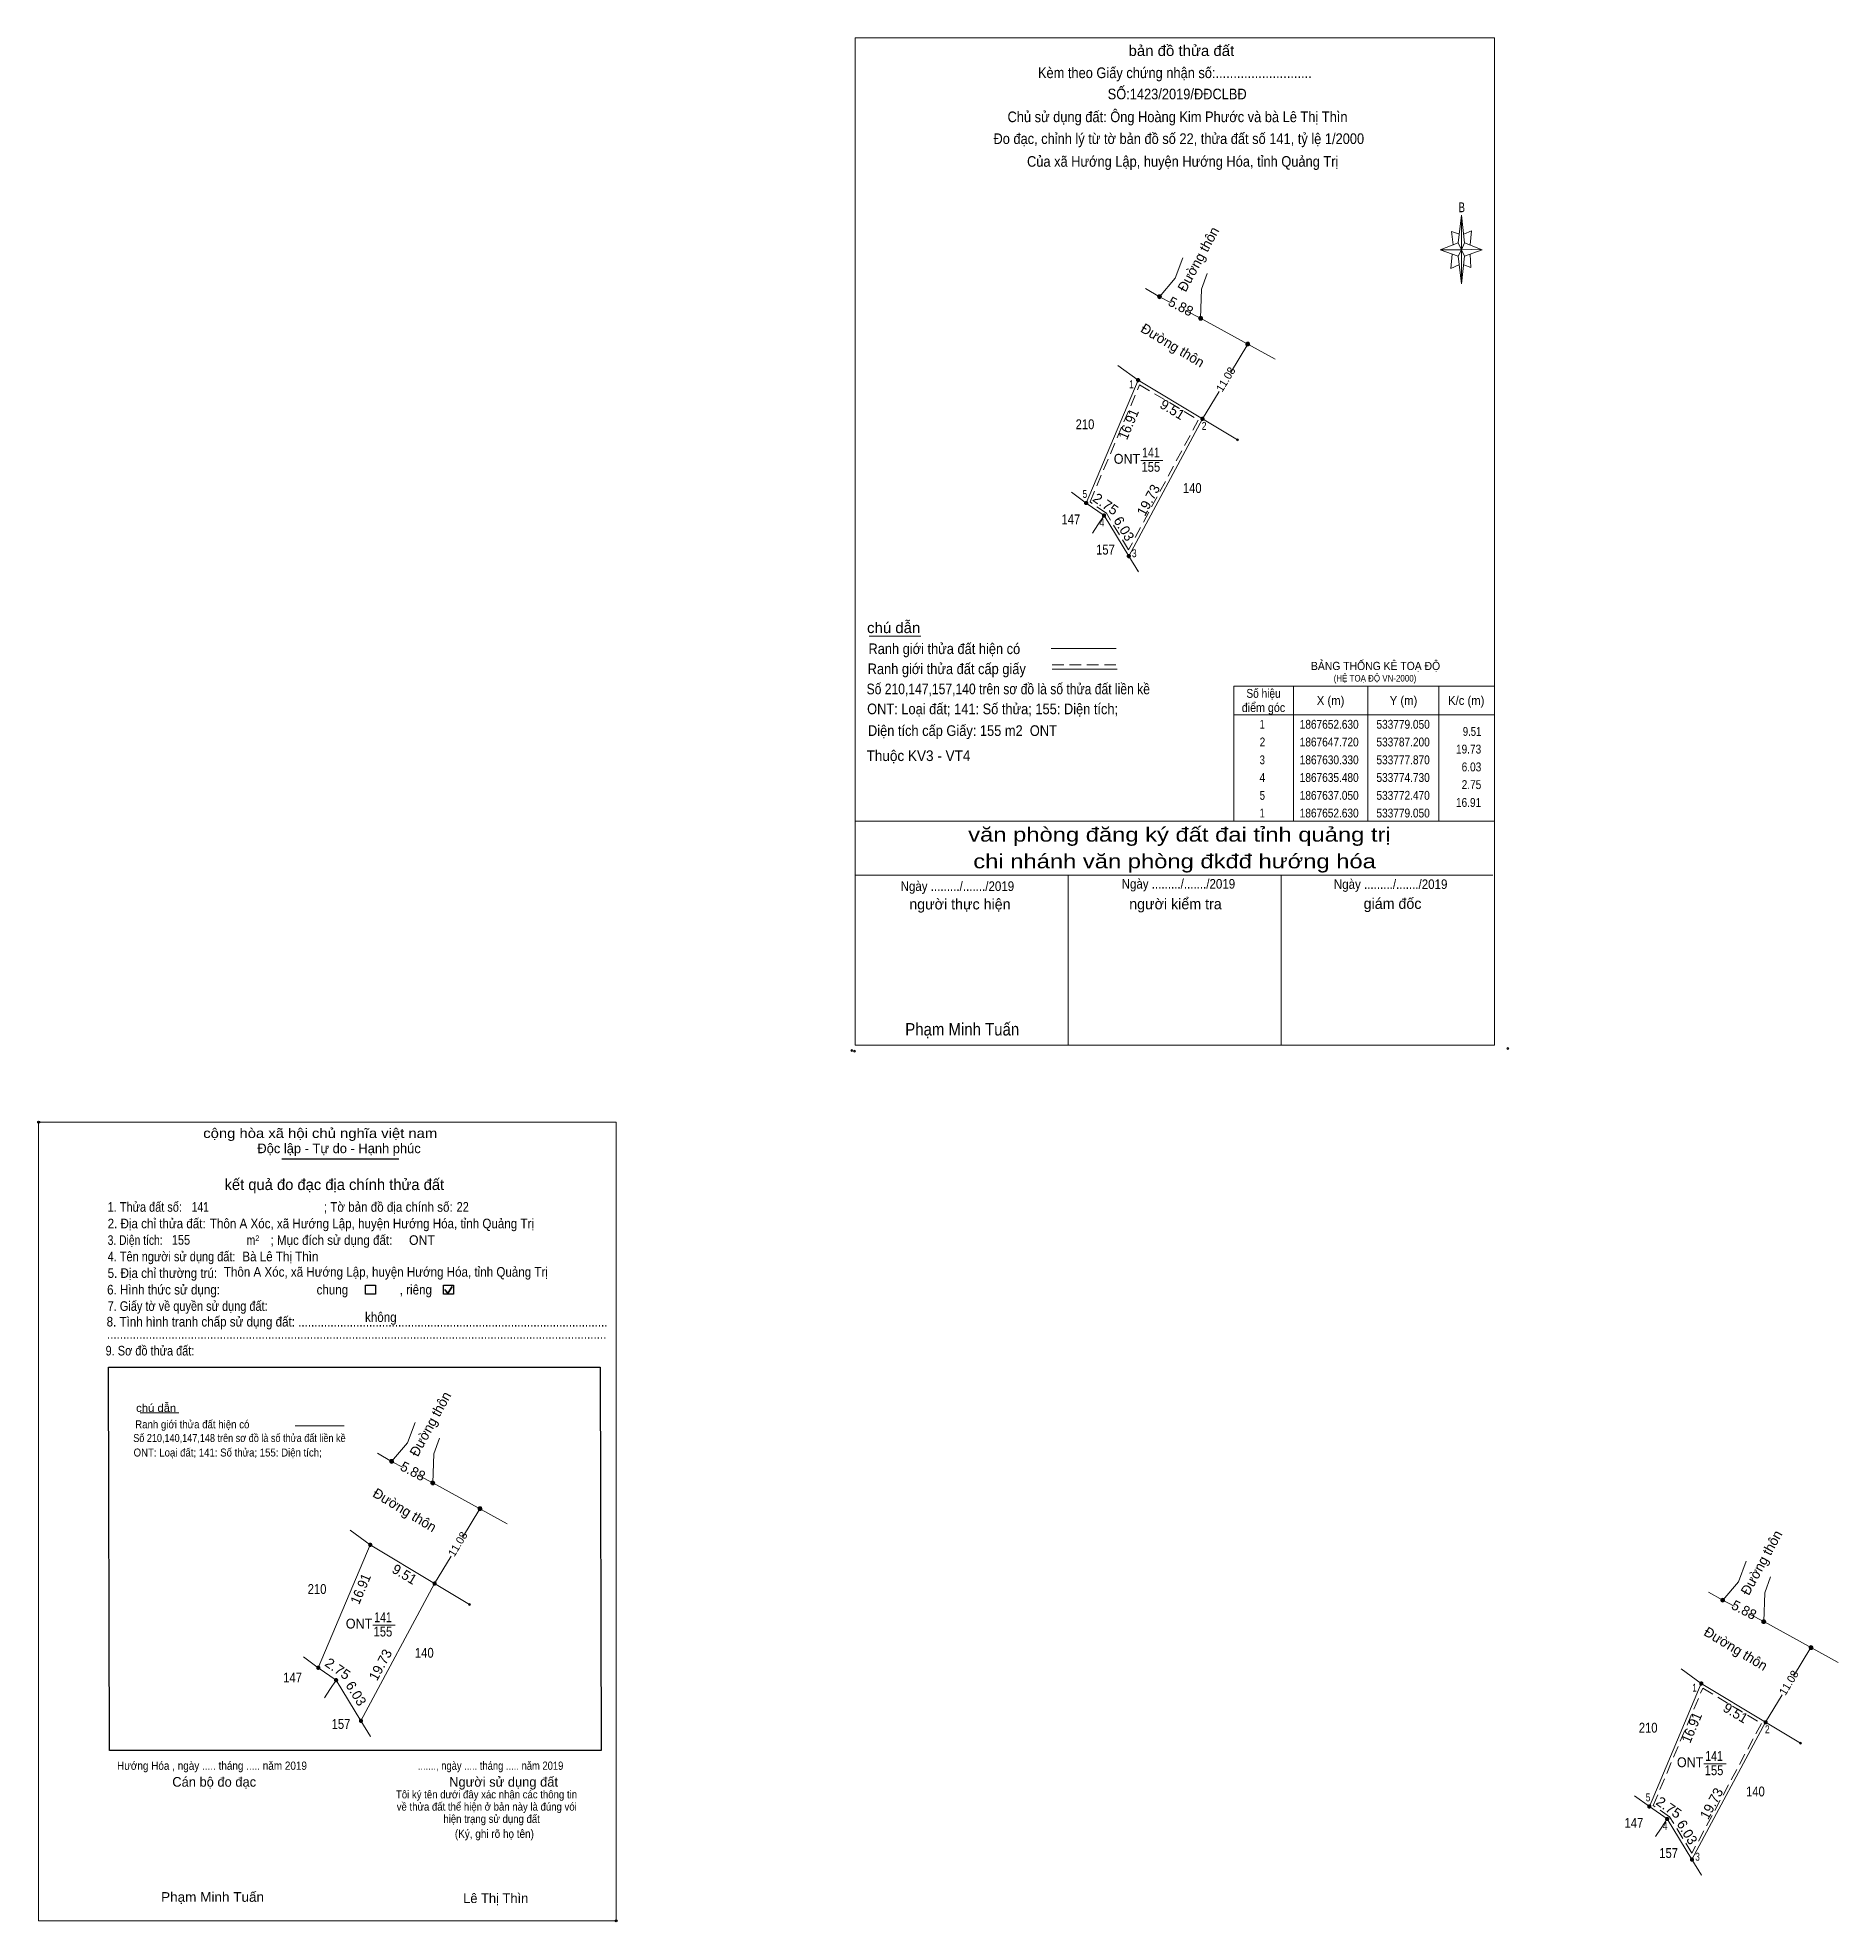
# Model space of a CAD drawing. Header units: metres. Extents: x 533568 to 533796, y 1867622 to 1867861.
import ezdxf
from ezdxf.enums import TextEntityAlignment as Align

# ---------------------------------------------------------------- set-up
doc = ezdxf.new("R2010")
doc.units = ezdxf.units.M
doc.header["$LTSCALE"] = 0.49
doc.header["$PDMODE"] = 32
doc.header["$PDSIZE"] = 0.245
doc.linetypes.add('MEDIUM_DASHED', pattern=[4.5, 3, -1.5])
for name, color, linetype, lineweight in [('1', 7, 'MEDIUM_DASHED', 13), ('10', 7, 'Continuous', 13), ('13', 7, 'Continuous', 13), ('17', 7, 'Continuous', 13), ('2', 7, 'Continuous', 25), ('22', 7, 'Continuous', 13), ('5', 7, 'Continuous', 13), ('6', 7, 'Continuous', 13), ('63', 7, 'Continuous', 13)]:
    doc.layers.add(name, color=color, linetype=linetype, lineweight=lineweight)

msp = doc.modelspace()

# ---------------------------------------------------------------- hatches: boundary and pattern name
at = {"layer": '10'}
for points in [[(533710.66, 1867828.32, 1), (533710.16, 1867828.32, 1)], [(533715.87, 1867825.6, 1), (533715.37, 1867825.6, 1)], [(533721.85, 1867822.32, 1), (533721.35, 1867822.32, 1)], [(533613.3791, 1867680.7674, 1), (533612.8791, 1867680.7674, 1)], [(533618.5891, 1867678.0474, 1), (533618.0891, 1867678.0474, 1)], [(533624.5691, 1867674.7674, 1), (533624.0691, 1867674.7674, 1)], [(533782.01, 1867663.19, 1), (533781.51, 1867663.19, 1)], [(533787.22, 1867660.47, 1), (533786.72, 1867660.47, 1)], [(533793.2, 1867657.19, 1), (533792.7, 1867657.19, 1)]]:
    msp.add_hatch(color=256, dxfattribs=at).paths.add_polyline_path(points)
at = {"layer": '63'}
for points in [[(533707.9, 1867817.76, 1), (533707.5, 1867817.76, 1)], [(533716.05, 1867812.85, 1), (533715.65, 1867812.85, 1)], [(533701.32, 1867802.18, 1), (533700.92, 1867802.18, 1)], [(533703.58, 1867800.61, 1), (533703.18, 1867800.61, 1)], [(533706.72, 1867795.46, 1), (533706.32, 1867795.46, 1)], [(533610.6191, 1867670.2074, 1), (533610.2191, 1867670.2074, 1)], [(533618.7691, 1867665.2974, 1), (533618.3691, 1867665.2974, 1)], [(533604.0391, 1867654.6274, 1), (533603.6391, 1867654.6274, 1)], [(533606.2991, 1867653.0574, 1), (533605.8991, 1867653.0574, 1)], [(533779.25, 1867652.63, 1), (533778.85, 1867652.63, 1)], [(533609.4391, 1867647.9074, 1), (533609.0391, 1867647.9074, 1)], [(533787.4, 1867647.72, 1), (533787, 1867647.72, 1)], [(533772.67, 1867637.05, 1), (533772.27, 1867637.05, 1)], [(533774.93, 1867635.48, 1), (533774.53, 1867635.48, 1)], [(533778.07, 1867630.33, 1), (533777.67, 1867630.33, 1)]]:
    msp.add_hatch(color=256, dxfattribs=at).paths.add_polyline_path(points)

# ---------------------------------------------------------------- linework, layer by layer
at = {"layer": '1'}
for points in [[(533707.89, 1867817.18), (533715.32, 1867812.7), (533706.5, 1867796.26), (533703.68, 1867800.89), (533701.61, 1867802.32)], [(533779.24, 1867652.05), (533786.67, 1867647.57), (533777.85, 1867631.13), (533775.03, 1867635.76), (533772.96, 1867637.19)]]:
    msp.add_lwpolyline(points, close=True, dxfattribs=at)
at = {"layer": '10'}
for p, q in [((533715.85, 1867812.85), (533707.7, 1867817.76)), ((533715.85, 1867812.85), (533706.52, 1867795.46)), ((533715.85, 1867812.85), (533720.28, 1867810.2)), ((533701.12, 1867802.18), (533699.25, 1867803.55)), ((533707.63, 1867793.65), (533707.73, 1867793.48)), ((533618.57, 1867665.3), (533610.42, 1867670.21)), ((533618.57, 1867665.3), (533609.24, 1867647.91)), ((533618.57, 1867665.3), (533623, 1867662.65)), ((533603.84, 1867654.63), (533601.97, 1867656)), ((533787.2, 1867647.72), (533779.05, 1867652.63)), ((533787.2, 1867647.72), (533777.87, 1867630.33)), ((533787.2, 1867647.72), (533791.63, 1867645.07)), ((533610.35, 1867646.1), (533610.45, 1867645.93)), ((533772.47, 1867637.05), (533770.6, 1867638.42)), ((533778.98, 1867628.52), (533779.08, 1867628.35))]:
    msp.add_line(p, q, dxfattribs=at)
for points in [[(533703.38, 1867800.61), (533701.12, 1867802.18), (533707.7, 1867817.76), (533705.15, 1867819.63)], [(533703.38, 1867800.61), (533702.6, 1867799.42), (533701.91, 1867798.37)], [(533703.38, 1867800.61), (533706.52, 1867795.46), (533707.73, 1867793.48)], [(533606.1, 1867653.06), (533603.84, 1867654.63), (533610.42, 1867670.21), (533607.87, 1867672.08)], [(533606.1, 1867653.06), (533605.32, 1867651.87), (533604.63, 1867650.82)], [(533606.1, 1867653.06), (533609.24, 1867647.91), (533610.45, 1867645.93)], [(533774.73, 1867635.48), (533772.47, 1867637.05), (533779.05, 1867652.63), (533776.5, 1867654.5)], [(533774.73, 1867635.48), (533773.95, 1867634.29), (533773.26, 1867633.24)], [(533774.73, 1867635.48), (533777.87, 1867630.33), (533779.08, 1867628.35)]]:
    msp.add_lwpolyline(points, dxfattribs=at)
for centre in [(533710.41, 1867828.32), (533715.62, 1867825.6), (533721.6, 1867822.32), (533613.1291, 1867680.7674), (533618.3391, 1867678.0474), (533624.3191, 1867674.7674), (533781.76, 1867663.19), (533786.97, 1867660.47), (533792.95, 1867657.19)]:
    msp.add_circle(centre, 0.25, dxfattribs=at)
for p in [(533720.28, 1867810.2), (533623, 1867662.65), (533791.63, 1867645.07)]:
    msp.add_point(p, dxfattribs=at)
at = {"layer": '13'}
for p, q in [((533710.85, 1867807.57), (533708.03, 1867807.57)), ((533613.57, 1867660.02), (533610.75, 1867660.02)), ((533782.2, 1867642.44), (533779.38, 1867642.44))]:
    msp.add_line(p, q, dxfattribs=at)
at = {"layer": '17'}
for p, q in [((533673.64, 1867785.34), (533680.16, 1867785.34)), ((533581.26, 1867686.94), (533586.16, 1867686.94))]:
    msp.add_line(p, q, dxfattribs=at)
at = {"layer": '2'}
for p, q in [((533599.22, 1867719.11), (533614.02, 1867719.11)), ((533577.25, 1867692.72), (533639.53, 1867692.72)), ((533639.53, 1867692.72), (533639.66, 1867644.13))]:
    msp.add_line(p, q, dxfattribs=at)
at = {"layer": '2', "lineweight": 35}
for p, q in [((533619.86, 1867702.57), (533620.27, 1867702.03)), ((533620.27, 1867702.03), (533620.78, 1867702.94))]:
    msp.add_line(p, q, dxfattribs=at)
at = {"layer": '2', "lineweight": 13}
msp.add_lwpolyline([(533568.41, 1867723.75), (533641.57, 1867723.75), (533641.57, 1867622.57), (533568.41, 1867622.57)], close=True, dxfattribs=at)
at = {"layer": '2'}
for points in [[(533609.81, 1867703.11), (533611.07, 1867703.11), (533611.07, 1867701.94), (533609.81, 1867701.94)], [(533619.69, 1867703.11), (533620.95, 1867703.11), (533620.95, 1867701.94), (533619.69, 1867701.94)]]:
    msp.add_lwpolyline(points, close=True, dxfattribs=at)
msp.add_lwpolyline([(533639.66, 1867644.13), (533577.38, 1867644.13), (533577.25, 1867692.72)], dxfattribs=at)
for p in [(533568.41, 1867723.75), (533641.57, 1867622.57)]:
    msp.add_point(p, dxfattribs=at)
at = {"layer": '22'}
for points in [[(533713.37, 1867833.27), (533712.41, 1867830.66), (533710.41, 1867828.32), (533708.63, 1867829.35)], [(533725.06, 1867820.43), (533715.62, 1867825.6), (533715.75, 1867829.27), (533716.47, 1867831.27)], [(533616.09, 1867685.72), (533615.13, 1867683.11), (533613.13, 1867680.77), (533611.35, 1867681.8)], [(533627.78, 1867672.88), (533618.34, 1867678.05), (533618.47, 1867681.72), (533619.19, 1867683.72)], [(533784.72, 1867668.14), (533783.76, 1867665.53), (533781.76, 1867663.19), (533779.98, 1867664.22)], [(533796.41, 1867655.3), (533786.97, 1867660.47), (533787.1, 1867664.14), (533787.82, 1867666.14)]]:
    msp.add_lwpolyline(points, dxfattribs=at)
at = {"layer": '5'}
for p, q in [((533748.23, 1867835.16), (533748.68, 1867838.67)), ((533748.23, 1867833.45), (533745.98, 1867834.26)), ((533749.04, 1867835.16), (533751.29, 1867834.26)), ((533749.04, 1867833.45), (533748.68, 1867829.94)), ((533749.85, 1867832.01), (533748.95, 1867832.37)), ((533749.76, 1867833.72), (533749.85, 1867832.01)), ((533671.84, 1867761.87), (533752.84, 1867761.87)), ((533671.84, 1867755.03), (533752.66, 1867755.03)), ((533671.84, 1867755.03), (533752.66, 1867755.03)), ((533671.84, 1867755.03), (533752.66, 1867755.03)), ((533698.84, 1867733.52), (533698.84, 1867755.03)), ((533725.84, 1867733.52), (533725.84, 1867755.03))]:
    msp.add_line(p, q, dxfattribs=at)
for points in [[(533671.84, 1867861.14), (533752.84, 1867861.14), (533752.84, 1867733.52), (533671.84, 1867733.52)], [(533748.68, 1867838.67), (533749.04, 1867835.16), (533748.68, 1867834.26)], [(533748.68, 1867834.26), (533745.98, 1867834.26), (533748.23, 1867835.16), (533749.04, 1867833.45), (533751.29, 1867834.26), (533748.68, 1867834.35)], [(533748.68, 1867834.26), (533748.68, 1867829.94), (533748.23, 1867833.45)]]:
    msp.add_lwpolyline(points, close=True, dxfattribs=at)
for points in [[(533748.41, 1867836.24), (533747.42, 1867836.6), (533747.6, 1867834.89)], [(533748.95, 1867836.24), (533749.94, 1867836.69), (533749.76, 1867834.89)], [(533748.68, 1867834.26), (533748.23, 1867835.16), (533745.98, 1867834.26)], [(533748.68, 1867834.26), (533749.04, 1867833.45), (533751.29, 1867834.26)], [(533747.51, 1867833.72), (533747.33, 1867831.92), (533748.32, 1867832.37)], [(533752.84, 1867733.52), (533671.84, 1867733.52), (533671.84, 1867755.03)]]:
    msp.add_lwpolyline(points, dxfattribs=at)
for p in [(533671.42, 1867732.83), (533671.78, 1867732.76)]:
    msp.add_point(p, dxfattribs=at)
at = {"layer": '6'}
for p, q in [((533696.68, 1867783.77), (533704.91, 1867783.77)), ((533696.81, 1867781.14), (533705.03, 1867781.14)), ((533600.91, 1867685.28), (533607.11, 1867685.28))]:
    msp.add_line(p, q, dxfattribs=at)
at = {"layer": '6', "linetype": 'MEDIUM_DASHED'}
msp.add_line((533696.81, 1867781.69), (533705.09, 1867781.69), dxfattribs=at)
at = {"layer": '6'}
msp.add_point((533754.55, 1867733.07), dxfattribs=at)
at = {"layer": '63'}
for p, q in [((533710.41, 1867828.32), (533711.88, 1867827.55)), ((533713.88, 1867826.51), (533715.62, 1867825.6)), ((533719.4, 1867818.7), (533721.6, 1867822.32)), ((533715.85, 1867812.85), (533717.96, 1867816.33)), ((533727.37, 1867778.97), (533727.37, 1867761.87)), ((533736.82, 1867778.97), (533736.82, 1867761.87)), ((533745.82, 1867778.97), (533745.82, 1867761.87)), ((533719.81, 1867775.37), (533752.84, 1867775.37)), ((533613.13, 1867680.77), (533614.6, 1867680)), ((533616.6, 1867678.96), (533618.34, 1867678.05)), ((533622.12, 1867671.15), (533624.32, 1867674.77)), ((533618.57, 1867665.3), (533620.68, 1867668.78)), ((533781.76, 1867663.19), (533783.23, 1867662.42)), ((533785.23, 1867661.38), (533786.97, 1867660.47)), ((533790.75, 1867653.57), (533792.95, 1867657.19)), ((533787.2, 1867647.72), (533789.31, 1867651.2))]:
    msp.add_line(p, q, dxfattribs=at)
msp.add_lwpolyline([(533719.81, 1867778.97), (533752.84, 1867778.97), (533752.84, 1867761.87), (533719.81, 1867761.87)], close=True, dxfattribs=at)
at = {"layer": '63', "linetype": 'MEDIUM_DASHED'}
for centre in [(533707.7, 1867817.76), (533715.85, 1867812.85), (533701.12, 1867802.18), (533703.38, 1867800.61), (533706.52, 1867795.46), (533610.4191, 1867670.2074), (533618.5691, 1867665.2974), (533603.8391, 1867654.6274), (533606.0991, 1867653.0574), (533779.05, 1867652.63), (533609.2391, 1867647.9074), (533787.2, 1867647.72), (533772.47, 1867637.05), (533774.73, 1867635.48), (533777.87, 1867630.33)]:
    msp.add_circle(centre, 0.2, dxfattribs=at)

# ---------------------------------------------------------------- texts
at = {"layer": '1'}
for s, height, width, p in [('BẢNG THỐNG KÊ TOẠ ĐỘ ', 1.035, 0.95, (533729.6, 1867781.03)), ('(HỆ TOẠ ĐỘ VN-2000)', 0.837, 0.9, (533732.48, 1867779.57))]:
    msp.add_text(s, height=height, dxfattribs=dict(at, width=width)).set_placement(p)
at = {"layer": '10'}
for p in [(533712.8308, 1867826.5413), (533615.5408, 1867678.9813), (533784.1858, 1867661.4087)]:
    msp.add_text('5.88', height=1.25, rotation=332.432, dxfattribs=at).set_placement(p, align=Align.CENTER)
at = {"layer": '13'}
for s, width, p in [('210', 0.85, (533700.97, 1867811.54)), ('ONT', 0.95, (533706.29, 1867807.16)), ('141', 0.8, (533709.32, 1867807.96)), ('155', 0.85, (533709.315, 1867806.15)), ('140', 0.85, (533714.56, 1867803.46)), ('147', 0.85, (533699.175, 1867799.49)), ('157', 0.85, (533703.565, 1867795.66)), ('210', 0.85, (533603.68, 1867663.98)), ('ONT', 0.95, (533609, 1867659.6)), ('155', 0.85, (533612.025, 1867658.59)), ('141', 0.8, (533612.03, 1867660.4)), ('140', 0.85, (533617.27, 1867655.9)), ('147', 0.85, (533600.585, 1867652.77)), ('157', 0.85, (533606.715, 1867646.88)), ('210', 0.85, (533772.32, 1867646.41)), ('ONT', 0.95, (533777.64, 1867642.03)), ('141', 0.8, (533780.67, 1867642.83)), ('155', 0.85, (533780.665, 1867641.02)), ('140', 0.85, (533785.91, 1867638.33)), ('147', 0.85, (533770.525, 1867634.36)), ('157', 0.85, (533774.915, 1867630.53))]:
    msp.add_text(s, height=1.25, dxfattribs=dict(at, width=width)).set_placement(p, align=Align.CENTER)
at = {"layer": '2'}
for s, height, width, p in [('cộng hòa xã hội chủ nghĩa việt nam', 1.221, 1.15, (533589.26, 1867721.74)), ('1. Thửa đất số:', 1.221, 0.85, (533577.15, 1867712.4)), ('141', 1.22, 0.8, (533587.8, 1867712.4)), ('; Tờ bản đồ địa chính số:', 1.221, 0.9, (533604.54, 1867712.4)), ('22', 1.221, 0.85, (533621.36, 1867712.41)), ('2. Địa chỉ thửa đất:', 1.221, 0.9, (533577.15, 1867710.3)), ('Thôn A Xóc, xã Hướng Lập, huyện Hướng Hóa, tỉnh Quảng Trị', 1.221, 0.9, (533590.1, 1867710.3)), ('4. Tên người sử dụng đất:', 1.221, 0.85, (533577.15, 1867706.12)), ('3. Diện tích:', 1.221, 0.8, (533577.15, 1867708.2)), ('155', 1.22, 0.85, (533585.28, 1867708.22)), ('Bà Lê Thị Thìn', 1.22, 0.9, (533594.22, 1867706.12)), ('m', 1.221, 0.8, (533594.76, 1867708.2)), ('2', 0.6977, 0.8, (533595.85, 1867708.7)), ('; Mục đích sử dụng đất:', 1.221, 0.9, (533597.78, 1867708.2)), (' ONT', 1.22, 0.95, (533614.9, 1867708.2)), ('5. Địa chỉ thường trú:', 1.221, 0.9, (533577.15, 1867704.02)), ('Thôn A Xóc, xã Hướng Lập, huyện Hướng Hóa, tỉnh Quảng Trị', 1.221, 0.9, (533591.87, 1867704.17)), ('6. Hình thức sử dụng:', 1.221, 0.9, (533577.08, 1867701.92)), ('chung                , riêng', 1.221, 0.9, (533603.62, 1867701.92)), ('7. Giấy tờ về quyền sử dụng đất:', 1.221, 0.85, (533577.15, 1867699.84)), ('8. Tình hình tranh chấp sử dụng đất: ................................................................................................', 1.221, 0.9, (533577.02, 1867697.86)), ('không', 1.221, 0.9, (533609.76, 1867698.44)), ('9. Sơ đồ thửa đất:', 1.221, 0.85, (533576.89, 1867694.19)), ('...........................................................................................................................................................', 1.221, 0.9, (533577.06, 1867696.32)), ('Hướng Hóa , ngày ..... tháng ..... năm 2019', 1.046, 0.9, (533578.34, 1867641.7)), ('......., ngày ..... tháng ..... năm 2019', 1.046, 0.85, (533616.44, 1867641.7)), ('(Ký, ghi rõ họ tên)', 1.047, 0.9, (533621.14, 1867633.08)), ('Phạm Minh Tuấn', 1.22, 1.05, (533583.92, 1867624.98))]:
    msp.add_text(s, height=height, dxfattribs=dict(at, width=width)).set_placement(p)
for s, height, p in [('Độc lập - Tự do - Hạnh phúc', 1.221, (533596.12, 1867719.82)), ('Cán bộ đo đạc', 1.221, (533585.34, 1867639.56)), ('Người sử dụng đất', 1.221, (533620.42, 1867639.56)), ('Lê Thị Thìn', 1.22, (533622.19, 1867624.82))]:
    msp.add_text(s, height=height, dxfattribs=at).set_placement(p)
for s, height, p in [('kết quả đo đạc địa chính thửa đất', 1.396, (533605.87, 1867715.15)), ('.', 0.349, (533641.5443, 1867622.38))]:
    msp.add_text(s, height=height, dxfattribs=at).set_placement(p, align=Align.CENTER)
at = {"layer": '2', "width": 0.9}
for s, p in [('Tôi ký tên dưới đây xác nhận các thông tin', (533625.15, 1867638.08)), ('về thửa đất thể hiện ở bản này là đúng vói', (533625.18, 1867636.53)), ('hiện trạng sử dụng đất', (533625.795, 1867634.98))]:
    msp.add_text(s, height=1.009, dxfattribs=at).set_placement(p, align=Align.CENTER)
at = {"layer": '5'}
for s, height, width, p in [('bản đồ thửa đất', 1.35, 1.05, (533713.185, 1867858.82)), ('Kèm theo Giấy chứng nhận số:...........................', 1.35, 0.9, (533712.355, 1867856.02)), ('SỐ:1423/2019/ĐĐCLBĐ', 1.35, 0.9, (533712.65, 1867853.33)), ('Chủ sử dụng đất: Ông Hoàng Kim Phước và bà Lê Thị Thìn', 1.35, 0.9, (533712.695, 1867850.44)), ('Đo đạc, chỉnh lý từ tờ bản đồ số 22, thửa đất số 141, tỷ lệ 1/2000 ', 1.35, 0.9, (533713.08, 1867847.67)), ('Của xã Hướng Lập, huyện Hướng Hóa, tỉnh Quảng Trị', 1.35, 0.9, (533713.35, 1867844.79)), ('B', 1.24, 0.75, (533748.7, 1867839.03)), ('văn phòng đăng ký đất đai tỉnh quảng trị', 1.8, 1.25, (533712.94, 1867759.29)), ('chi nhánh văn phòng đkđđ hướng hóa', 1.8, 1.25, (533712.32, 1867755.91)), ('Ngày ........./......./2019', 1.215, 0.9, (533684.805, 1867753.04)), ('Ngày ........./......./2019', 1.215, 0.9, (533712.805, 1867753.34)), ('Ngày ........./......./2019', 1.215, 0.9, (533739.695, 1867753.29)), ('Phạm Minh Tuấn', 1.575, 0.9, (533685.415, 1867734.73))]:
    msp.add_text(s, height=height, dxfattribs=dict(at, width=width)).set_placement(p, align=Align.CENTER)
for s, p in [('người thực hiện', (533685.125, 1867750.7)), ('người kiểm tra', (533712.435, 1867750.72)), ('giám đốc', (533739.935, 1867750.77))]:
    msp.add_text(s, height=1.35, dxfattribs=at).set_placement(p, align=Align.CENTER)
at = {"layer": '6'}
for s, height, width, p in [('chú dẫn', 1.35, 1.05, (533673.36, 1867785.71)), ('Ranh giới thửa đất hiện có ', 1.35, 0.9, (533673.54, 1867783.05)), ('Ranh giới thửa đất cấp giấy', 1.35, 0.9, (533673.44, 1867780.51)), ('Số 210,147,157,140 trên sơ đồ là số thửa đất liền kề', 1.35, 0.85, (533673.3, 1867777.96)), ('ONT: Loại đất; 141: Số thửa; 155: Diện tích;', 1.35, 0.9, (533673.37, 1867775.43)), ('Diện tích cấp Giấy: 155 m2  ONT', 1.35, 0.9, (533673.48, 1867772.68)), ('Thuộc KV3 - VT4', 1.35, 0.95, (533673.3, 1867769.5)), ('chú dẫn', 1.016, 1.05, (533580.76, 1867687.03)), ('Ranh giới thửa đất hiện có ', 1.016, 0.9, (533580.64, 1867684.96)), ('Số 210,140,147,148 trên sơ đồ là số thửa đất liền kề', 1.012, 0.85, (533580.39, 1867683.23)), ('ONT: Loại đất; 141: Số thửa; 155: Diện tích;', 1.012, 0.9, (533580.44, 1867681.39))]:
    msp.add_text(s, height=height, dxfattribs=dict(at, width=width)).set_placement(p)
at = {"layer": '63'}
for s, height, rotation, p in [('Đường thôn', 1.25, 61.459, (533715.8758, 1867832.7764)), ('Đường thôn', 1.25, 328.933, (533711.7575, 1867821.6326)), ('11.08', 1, 58.731, (533719.2221, 1867817.5955)), ('9.51', 1.25, 328.933, (533711.7275, 1867813.4959)), ('19.73', 1.25, 61.786, (533709.5503, 1867802.2645)), ('6.03', 1.25, 301.371, (533705.3813, 1867798.6054)), ('Đường thôn', 1.25, 61.459, (533618.5858, 1867685.2164)), ('Đường thôn', 1.25, 328.933, (533614.4675, 1867674.0726)), ('11.08', 1, 58.731, (533621.9321, 1867670.0355)), ('Đường thôn', 1.25, 61.459, (533787.2258, 1867667.6464)), ('9.51', 1.25, 328.933, (533614.4375, 1867665.9359)), ('Đường thôn', 1.25, 328.933, (533783.1025, 1867656.5056)), ('19.73', 1.25, 61.786, (533612.2603, 1867654.7045)), ('6.03', 1.25, 301.371, (533608.0913, 1867651.0454)), ('11.08', 1, 58.731, (533790.5721, 1867652.4655)), ('9.51', 1.25, 328.933, (533783.0775, 1867648.3659)), ('19.73', 1.25, 61.786, (533780.9003, 1867637.1345)), ('6.03', 1.25, 301.371, (533776.7313, 1867633.4754))]:
    msp.add_text(s, height=height, rotation=rotation, dxfattribs=at).set_placement(p, align=Align.CENTER)
for s, height, width, p in [(' 1', 1, 0.75, (533707.13, 1867816.73)), (' 2', 1, 0.8, (533716.36, 1867811.46)), (' 5', 1, 0.8, (533701.25, 1867802.84)), (' 4', 1, 0.85, (533703.43, 1867799.22)), (' 3', 1, 0.8, (533707.51, 1867795.32)), ('9.51', 1.125, 0.8, (533751.18, 1867772.69)), ('19.73', 1.125, 0.85, (533751.17, 1867770.45)), ('2.75', 1.125, 0.85, (533751.18, 1867765.95)), ('6.03', 1.125, 0.85, (533751.18, 1867768.19)), ('16.91', 1.125, 0.85, (533751.17, 1867763.69)), (' 1', 1, 0.75, (533778.48, 1867651.6)), (' 2', 1, 0.8, (533787.71, 1867646.33)), (' 5', 1, 0.8, (533772.6, 1867637.71)), (' 4', 1, 0.8, (533774.77, 1867634.09)), (' 3', 1, 0.8, (533778.87, 1867630.19))]:
    msp.add_text(s, height=height, dxfattribs=dict(at, width=width)).set_placement(p, align=Align.RIGHT)
for s, rotation, width, p in [('16.91', 67.104, 0.95, (533707.0621, 1867811.9418)), ('2.75', 325.213, 1.05, (533703.2384, 1867801.546)), ('16.91', 67.104, 0.95, (533609.7721, 1867664.3818)), ('2.75', 325.213, 1.05, (533605.9484, 1867653.986)), ('16.91', 67.104, 0.95, (533778.4121, 1867646.8118)), ('2.75', 325.213, 1.05, (533774.5884, 1867636.416))]:
    msp.add_text(s, height=1.25, rotation=rotation, dxfattribs=dict(at, width=width)).set_placement(p, align=Align.CENTER)
for s, width, p in [('điểm góc', 0.9, (533723.585, 1867775.71)), ('Số hiệu', 0.85, (533723.59, 1867777.51)), ('X (m)', 0.95, (533732.085, 1867776.61)), ('Y (m)', 0.95, (533741.325, 1867776.61)), ('K/c (m)', 0.95, (533749.27, 1867776.61)), (' 1', 0.75, (533723.265, 1867773.59)), ('1867652.630', 0.85, (533731.91, 1867773.59)), ('533779.050', 0.85, (533741.275, 1867773.59)), (' 2', 0.85, (533723.275, 1867771.35)), ('1867647.720', 0.85, (533731.91, 1867771.35)), ('533787.200', 0.85, (533741.275, 1867771.35)), (' 3', 0.8, (533723.265, 1867769.09)), ('1867630.330', 0.85, (533731.91, 1867769.09)), ('533777.870', 0.85, (533741.275, 1867769.09)), (' 4', 0.85, (533723.265, 1867766.85)), ('1867635.480', 0.85, (533731.91, 1867766.85)), ('533774.730', 0.85, (533741.275, 1867766.85)), (' 5', 0.8, (533723.275, 1867764.59)), ('1867637.050', 0.85, (533731.91, 1867764.59)), ('533772.470', 0.85, (533741.275, 1867764.59)), (' 1', 0.75, (533723.265, 1867762.35)), ('1867652.630', 0.85, (533731.91, 1867762.35)), ('533779.050', 0.85, (533741.275, 1867762.35))]:
    msp.add_text(s, height=1.125, dxfattribs=dict(at, width=width)).set_placement(p, align=Align.CENTER)

doc.saveas('drawing.dxf')
